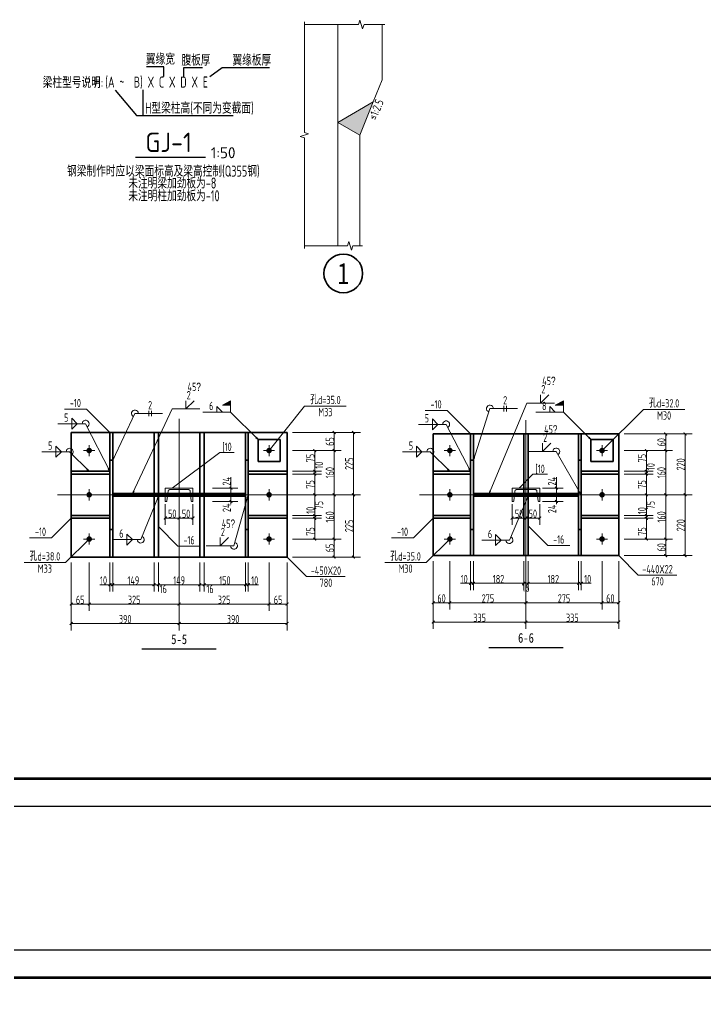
# Model space of a CAD drawing. Extents: x 2072855 to 2883818, y 17306032 to 17674225.
# Drawn here: x 2351139 to 2375920, y 17393118 to 17428500 of the extents above; entities that cross this region are included whole.
import ezdxf
from ezdxf.enums import TextEntityAlignment as Align

# ---------------------------------------------------------------- set-up
doc = ezdxf.new("R2010")
doc.units = 0
doc.header["$LTSCALE"] = 1000
doc.header["$MEASUREMENT"] = 0
doc.linetypes.add('线型2', pattern=[5, 3, -2])
doc.linetypes.add('线型4', pattern=[2.5, 1.5, -1])
for name, color, linetype, lineweight in [('10', 7, 'Continuous', 35), ('20', 2, 'Continuous', 35), ('墙线__粗线', 7, 'Continuous', 18), ('字符串标注', 9, 'Continuous', 18), ('尺寸标注', 9, 'Continuous', 18), ('层10', 7, 'Continuous', 35), ('柱子', 3, 'Continuous', 35), ('焊缝标注', 9, 'Continuous', 18), ('螺栓孔标注', 9, 'Continuous', 18), ('钢板标注', 9, 'Continuous', 18)]:
    doc.layers.add(name, color=color, linetype=linetype, lineweight=lineweight)
for name, color, linetype in [('3T_WOOD', 21, 'Continuous'), ('THICK', 6, 'Continuous'), ('TK', 4, 'Continuous')]:
    doc.layers.add(name, color=color, linetype=linetype)
doc.styles.add('FromPkpm', font='Pkpmeng', dxfattribs={"width": 0.7, "bigfont": 'hztxt'})
doc.styles.add('hztxt', font='Pkpmeng', dxfattribs={"width": 0.7, "bigfont": 'hztxt'})
doc.styles.add('TSSD_REIN', font='tssdeng.shx', dxfattribs={"width": 0.7, "bigfont": 'tssdchn.shx'})
doc.styles.add('宋体', font='', dxfattribs={"width": 0.8})
doc.styles.add('黑体', font='simhei.ttf', dxfattribs={"width": 0.8})
doc.styles.get('宋体').set_extended_font_data('SimSun')

# ---------------------------------------------------------------- blocks, each defined once
blk = doc.blocks.new('_ArchTick')
at = {"color": 0, "linetype": 'ByBlock', "const_width": 0.4}
blk.add_lwpolyline([(-0.5, -0.5), (0.5, 0.5)], dxfattribs=at)
blk = doc.blocks.new('GeYuanFrame_64154886', base_point=(20.09, 4.53))
at = {"layer": 'TK'}
blk.add_lwpolyline([(20.09, 4.53), (20.09, 598.53), (1176.09, 598.53), (1176.09, 4.53)], close=True, dxfattribs=at)
at = {"layer": 'TK', "const_width": 1}
blk.add_lwpolyline([(45.09, 588.53), (1166.09, 588.53), (1166.09, 14.53), (45.09, 14.53)], close=True, dxfattribs=at)
blk = doc.blocks.new('GeYuanFrame_66021773', base_point=(20.09, 4.53))
at = {"layer": 'TK'}
blk.add_lwpolyline([(20.09, 4.53), (20.09, 598.53), (1176.09, 598.53), (1176.09, 4.53)], close=True, dxfattribs=at)
at = {"layer": 'TK', "const_width": 1}
blk.add_lwpolyline([(45.09, 588.53), (1166.09, 588.53), (1166.09, 14.53), (45.09, 14.53)], close=True, dxfattribs=at)

msp = doc.modelspace()

# ---------------------------------------------------------------- hatches: boundary and pattern name
at = {"layer": '墙线__粗线'}
msp.add_hatch(color=9, dxfattribs=at).paths.add_polyline_path([(2363435.5, 17424323.3), (2362635.5, 17424785.2), (2363916, 17425524.4)])
at = {"layer": '焊缝标注'}
for points in [[(2358765.3, 17414563.3), (2358465.3, 17414563.3), (2358765.3, 17414713.3)], [(2370797.1, 17414563.3), (2370497.1, 17414563.3), (2370797.1, 17414713.3)], [(2359754, 17413322.2), (2359694, 17413403.5), (2359672.8, 17413382.4)], [(2371785.9, 17413322.2), (2371725.9, 17413403.5), (2371704.6, 17413382.4)], [(2354504, 17412572.2), (2354560.4, 17412656.1), (2354533.3, 17412668.9)], [(2367535.9, 17412572.2), (2367580.7, 17412662.8), (2367552.1, 17412672)], [(2353654, 17412172.2), (2353594, 17412253.5), (2353572.8, 17412232.4)], [(2354404, 17412172.2), (2354371.8, 17412268), (2354345.1, 17412254.3)], [(2366685.9, 17412172.2), (2366625.9, 17412253.5), (2366604.6, 17412232.4)], [(2367435.9, 17412172.2), (2367403, 17412267.8), (2367376.4, 17412254)], [(2355224, 17411372.2), (2355279.9, 17411456.4), (2355252.7, 17411469.1)], [(2368105.9, 17411372.2), (2368158.1, 17411458.7), (2368130.4, 17411470.3)], [(2371435.9, 17411322.2), (2371398.8, 17411416.2), (2371372.8, 17411401.2)], [(2356157.4, 17411272.2), (2356105.7, 17411185.2), (2356133.5, 17411173.9)], [(2359404, 17411322.2), (2359362.4, 17411230), (2359391.3, 17411221.8)], [(2369515.9, 17411272.2), (2369462.8, 17411186.1), (2369490.4, 17411174.3)]]:
    msp.add_hatch(color=256, dxfattribs=at).paths.add_polyline_path(points)

# ---------------------------------------------------------------- linework, layer by layer
at = {"layer": '10', "linetype": '线型2', "lineweight": 18, "ltscale": 100}
for p, q in [((2356904, 17408572.2), (2356904, 17414072.2)), ((2369435.9, 17408622.2), (2369435.9, 17414022.2)), ((2352504, 17411322.2), (2361304, 17411322.2)), ((2365585.9, 17411322.2), (2373285.9, 17411322.2))]:
    msp.add_line(p, q, dxfattribs=at)
at = {"layer": '10', "lineweight": 18, "ltscale": 100}
for p, q in [((2353654, 17412722.2), (2353654, 17413122.2)), ((2360154, 17412722.2), (2360154, 17413122.2)), ((2366685.9, 17412722.2), (2366685.9, 17413122.2)), ((2372185.9, 17412722.2), (2372185.9, 17413122.2)), ((2353454, 17412922.2), (2353854, 17412922.2)), ((2359954, 17412922.2), (2360354, 17412922.2)), ((2366485.9, 17412922.2), (2366885.9, 17412922.2)), ((2371985.9, 17412922.2), (2372385.9, 17412922.2)), ((2353654, 17411122.2), (2353654, 17411522.2)), ((2360154, 17411122.2), (2360154, 17411522.2)), ((2366685.9, 17411122.2), (2366685.9, 17411522.2)), ((2372185.9, 17411122.2), (2372185.9, 17411522.2)), ((2353454, 17411322.2), (2353854, 17411322.2)), ((2359954, 17411322.2), (2360354, 17411322.2)), ((2366485.9, 17411322.2), (2366885.9, 17411322.2)), ((2371985.9, 17411322.2), (2372385.9, 17411322.2)), ((2353454, 17409722.2), (2353854, 17409722.2)), ((2353654, 17409522.2), (2353654, 17409922.2)), ((2359954, 17409722.2), (2360354, 17409722.2)), ((2360154, 17409522.2), (2360154, 17409922.2)), ((2366485.9, 17409722.2), (2366885.9, 17409722.2)), ((2366685.9, 17409522.2), (2366685.9, 17409922.2)), ((2371985.9, 17409722.2), (2372385.9, 17409722.2)), ((2372185.9, 17409522.2), (2372185.9, 17409922.2))]:
    msp.add_line(p, q, dxfattribs=at)
at = {"layer": '10', "color": 3, "lineweight": 35, "ltscale": 100}
for p, q in [((2354504, 17412572.2), (2354404, 17412572.2)), ((2354404, 17412572.2), (2354404, 17410072.2)), ((2354504, 17410072.2), (2354504, 17412572.2)), ((2359404, 17412572.2), (2359304, 17412572.2)), ((2359304, 17412572.2), (2359304, 17410072.2)), ((2359404, 17410072.2), (2359404, 17412572.2)), ((2367535.9, 17412572.2), (2367435.9, 17412572.2)), ((2367435.9, 17412572.2), (2367435.9, 17410072.2)), ((2367535.9, 17410072.2), (2367535.9, 17412572.2)), ((2371435.9, 17412572.2), (2371335.9, 17412572.2)), ((2371335.9, 17412572.2), (2371335.9, 17410072.2)), ((2371435.9, 17410072.2), (2371435.9, 17412572.2)), ((2354504, 17411372.2), (2359304, 17411372.2)), ((2367535.9, 17411372.2), (2371335.9, 17411372.2)), ((2354504, 17411272.2), (2359304, 17411272.2)), ((2367535.9, 17411272.2), (2371335.9, 17411272.2)), ((2354404, 17410072.2), (2354504, 17410072.2)), ((2359304, 17410072.2), (2359404, 17410072.2)), ((2367435.9, 17410072.2), (2367535.9, 17410072.2)), ((2371335.9, 17410072.2), (2371435.9, 17410072.2))]:
    msp.add_line(p, q, dxfattribs=at)
at = {"layer": '10', "color": 1, "linetype": '线型4', "lineweight": 18, "ltscale": 100}
for p, q in [((2356404, 17411562.2), (2356404, 17411082.2)), ((2356404, 17411562.2), (2357404, 17411562.2)), ((2356505.1, 17411456.4), (2356465, 17411108.5)), ((2357244.7, 17411509.2), (2356563.4, 17411509.2)), ((2357343, 17411108.5), (2357302.9, 17411456.4)), ((2357404, 17411562.2), (2357404, 17411082.2)), ((2368935.9, 17411562.2), (2368935.9, 17411082.2)), ((2368935.9, 17411562.2), (2369935.9, 17411562.2)), ((2369037, 17411456.4), (2368996.9, 17411108.5)), ((2369776.5, 17411509.2), (2369095.2, 17411509.2)), ((2369874.9, 17411108.5), (2369834.8, 17411456.4)), ((2369935.9, 17411562.2), (2369935.9, 17411082.2)), ((2356404, 17411082.2), (2356441.2, 17411082.2)), ((2357404, 17411082.2), (2357366.9, 17411082.2)), ((2368935.9, 17411082.2), (2368973, 17411082.2)), ((2369935.9, 17411082.2), (2369898.7, 17411082.2))]:
    msp.add_line(p, q, dxfattribs=at)
at = {"layer": '10', "color": 1, "ltscale": 100, "const_width": 100}
for points in [[(2353704, 17412922.2, 1), (2353604, 17412922.2, 1)], [(2360204, 17412922.2, 1), (2360104, 17412922.2, 1)], [(2366735.9, 17412922.2, 1), (2366635.9, 17412922.2, 1)], [(2372235.9, 17412922.2, 1), (2372135.9, 17412922.2, 1)], [(2353704, 17411322.2, 1), (2353604, 17411322.2, 1)], [(2360204, 17411322.2, 1), (2360104, 17411322.2, 1)], [(2366735.9, 17411322.2, 1), (2366635.9, 17411322.2, 1)], [(2372235.9, 17411322.2, 1), (2372135.9, 17411322.2, 1)], [(2353704, 17409722.2, 1), (2353604, 17409722.2, 1)], [(2360204, 17409722.2, 1), (2360104, 17409722.2, 1)], [(2366735.9, 17409722.2, 1), (2366635.9, 17409722.2, 1)], [(2372235.9, 17409722.2, 1), (2372135.9, 17409722.2, 1)]]:
    msp.add_lwpolyline(points, format="xyb", close=True, dxfattribs=at)
at = {"layer": '10', "lineweight": 35, "ltscale": 100, "const_width": 50}
for points in [[(2355554, 17405750.9), (2358254, 17405750.9)], [(2368085.9, 17405800.9), (2370785.9, 17405800.9)]]:
    msp.add_lwpolyline(points, dxfattribs=at)
at = {"layer": '10', "color": 1, "linetype": '线型4', "lineweight": 18, "ltscale": 100}
for centre, radius, start, end in [((2356567.1, 17411446.5), 62.8, 93.4084, 170.88101), ((2357240.9, 17411446.5), 62.8, 9.11901, 86.5916), ((2369099, 17411446.5), 62.8, 93.4084, 170.88101), ((2369772.8, 17411446.5), 62.8, 9.11901, 86.5916), ((2356442.7, 17411104.8), 22.7, 266.23474, 9.47566), ((2357365.4, 17411104.8), 22.7, 170.52434, 273.76526), ((2368974.5, 17411104.8), 22.7, 266.23474, 9.47566), ((2369897.2, 17411104.8), 22.7, 170.52434, 273.76526)]:
    msp.add_arc(centre, radius, start, end, dxfattribs=at)
at = {"layer": '20', "lineweight": 35, "ltscale": 100}
for p, q in [((2360804, 17413572.2), (2353004, 17413572.2)), ((2353004, 17413572.2), (2353004, 17409072.2)), ((2354504, 17413572.2), (2354404, 17413572.2)), ((2354404, 17413572.2), (2354404, 17412572.2)), ((2354504, 17412572.2), (2354504, 17413572.2)), ((2356157.4, 17413572.2), (2355997.4, 17413572.2)), ((2355997.4, 17413572.2), (2355997.4, 17411372.2)), ((2356157.4, 17411372.2), (2356157.4, 17413572.2)), ((2357810.7, 17413572.2), (2357650.7, 17413572.2)), ((2357650.7, 17413572.2), (2357650.7, 17411372.2)), ((2357810.7, 17411372.2), (2357810.7, 17413572.2)), ((2359404, 17413572.2), (2359304, 17413572.2)), ((2359304, 17413572.2), (2359304, 17412572.2)), ((2359404, 17412572.2), (2359404, 17413572.2)), ((2360804, 17409072.2), (2360804, 17413572.2)), ((2372785.9, 17413522.2), (2366085.9, 17413522.2)), ((2366085.9, 17413522.2), (2366085.9, 17409122.2)), ((2367535.9, 17413522.2), (2367435.9, 17413522.2)), ((2367435.9, 17413522.2), (2367435.9, 17412572.2)), ((2367535.9, 17412572.2), (2367535.9, 17413522.2)), ((2369515.9, 17413522.2), (2369355.9, 17413522.2)), ((2369355.9, 17413522.2), (2369355.9, 17411372.2)), ((2369515.9, 17411372.2), (2369515.9, 17413522.2)), ((2371435.9, 17413522.2), (2371335.9, 17413522.2)), ((2371335.9, 17413522.2), (2371335.9, 17412572.2)), ((2371435.9, 17412572.2), (2371435.9, 17413522.2)), ((2372785.9, 17409122.2), (2372785.9, 17413522.2)), ((2360554, 17413322.2), (2359754, 17413322.2)), ((2359754, 17413322.2), (2359754, 17412522.2)), ((2360554, 17412522.2), (2360554, 17413322.2)), ((2372585.9, 17413322.2), (2371785.9, 17413322.2)), ((2371785.9, 17413322.2), (2371785.9, 17412522.2)), ((2372585.9, 17412522.2), (2372585.9, 17413322.2)), ((2354404, 17412572.2), (2354504, 17412572.2)), ((2359304, 17412572.2), (2359404, 17412572.2)), ((2359754, 17412522.2), (2360554, 17412522.2)), ((2367435.9, 17412572.2), (2367535.9, 17412572.2)), ((2371335.9, 17412572.2), (2371435.9, 17412572.2)), ((2371785.9, 17412522.2), (2372585.9, 17412522.2)), ((2354404, 17412172.2), (2353004, 17412172.2)), ((2353004, 17412172.2), (2353004, 17412072.2)), ((2353004, 17412072.2), (2354404, 17412072.2)), ((2354404, 17412072.2), (2354404, 17412172.2)), ((2360804, 17412172.2), (2359404, 17412172.2)), ((2359404, 17412172.2), (2359404, 17412072.2)), ((2359404, 17412072.2), (2360804, 17412072.2)), ((2360804, 17412072.2), (2360804, 17412172.2)), ((2367435.9, 17412172.2), (2366085.9, 17412172.2)), ((2366085.9, 17412172.2), (2366085.9, 17412072.2)), ((2366085.9, 17412072.2), (2367435.9, 17412072.2)), ((2367435.9, 17412072.2), (2367435.9, 17412172.2)), ((2372785.9, 17412172.2), (2371435.9, 17412172.2)), ((2371435.9, 17412172.2), (2371435.9, 17412072.2)), ((2371435.9, 17412072.2), (2372785.9, 17412072.2)), ((2372785.9, 17412072.2), (2372785.9, 17412172.2)), ((2355997.4, 17411372.2), (2356157.4, 17411372.2)), ((2357650.7, 17411372.2), (2357810.7, 17411372.2)), ((2369355.9, 17411372.2), (2369515.9, 17411372.2)), ((2356157.4, 17411272.2), (2355997.4, 17411272.2)), ((2355997.4, 17411272.2), (2355997.4, 17409072.2)), ((2356157.4, 17409072.2), (2356157.4, 17411272.2)), ((2357810.7, 17411272.2), (2357650.7, 17411272.2)), ((2357650.7, 17411272.2), (2357650.7, 17409072.2)), ((2357810.7, 17409072.2), (2357810.7, 17411272.2)), ((2369515.9, 17411272.2), (2369355.9, 17411272.2)), ((2369355.9, 17411272.2), (2369355.9, 17409122.2)), ((2369515.9, 17409122.2), (2369515.9, 17411272.2)), ((2354404, 17410572.2), (2353004, 17410572.2)), ((2353004, 17410572.2), (2353004, 17410472.2)), ((2353004, 17410472.2), (2354404, 17410472.2)), ((2354404, 17410472.2), (2354404, 17410572.2)), ((2360804, 17410572.2), (2359404, 17410572.2)), ((2359404, 17410572.2), (2359404, 17410472.2)), ((2359404, 17410472.2), (2360804, 17410472.2)), ((2360804, 17410472.2), (2360804, 17410572.2)), ((2367435.9, 17410572.2), (2366085.9, 17410572.2)), ((2366085.9, 17410572.2), (2366085.9, 17410472.2)), ((2366085.9, 17410472.2), (2367435.9, 17410472.2)), ((2367435.9, 17410472.2), (2367435.9, 17410572.2)), ((2372785.9, 17410572.2), (2371435.9, 17410572.2)), ((2371435.9, 17410572.2), (2371435.9, 17410472.2)), ((2371435.9, 17410472.2), (2372785.9, 17410472.2)), ((2372785.9, 17410472.2), (2372785.9, 17410572.2)), ((2354504, 17410072.2), (2354404, 17410072.2)), ((2354404, 17410072.2), (2354404, 17409072.2)), ((2354504, 17409072.2), (2354504, 17410072.2)), ((2359404, 17410072.2), (2359304, 17410072.2)), ((2359304, 17410072.2), (2359304, 17409072.2)), ((2359404, 17409072.2), (2359404, 17410072.2)), ((2367535.9, 17410072.2), (2367435.9, 17410072.2)), ((2367435.9, 17410072.2), (2367435.9, 17409122.2)), ((2367535.9, 17409122.2), (2367535.9, 17410072.2)), ((2371435.9, 17410072.2), (2371335.9, 17410072.2)), ((2371335.9, 17410072.2), (2371335.9, 17409122.2)), ((2371435.9, 17409122.2), (2371435.9, 17410072.2)), ((2353004, 17409072.2), (2360804, 17409072.2)), ((2354404, 17409072.2), (2354504, 17409072.2)), ((2355997.4, 17409072.2), (2356157.4, 17409072.2)), ((2357650.7, 17409072.2), (2357810.7, 17409072.2)), ((2359304, 17409072.2), (2359404, 17409072.2)), ((2366085.9, 17409122.2), (2372785.9, 17409122.2)), ((2367435.9, 17409122.2), (2367535.9, 17409122.2)), ((2369355.9, 17409122.2), (2369515.9, 17409122.2)), ((2371335.9, 17409122.2), (2371435.9, 17409122.2))]:
    msp.add_line(p, q, dxfattribs=at)
at = {"layer": 'THICK'}
for p, q in [((2356350.4, 17426798), (2355720.4, 17426798)), ((2356350.4, 17426448), (2356350.4, 17426798)), ((2357077.3, 17426763), (2357742.3, 17426763)), ((2357077.3, 17426413), (2357077.3, 17426763)), ((2358011.5, 17426437.2), (2358454.9, 17426772.2)), ((2358454.9, 17426772.2), (2360165.9, 17426772.2)), ((2354595.4, 17425948), (2355367.4, 17425030)), ((2355592.4, 17425960), (2355592.4, 17425030)), ((2355367.4, 17425030), (2358851.4, 17425030))]:
    msp.add_line(p, q, dxfattribs=at)
at = {"layer": '墙线__粗线', "color": 9}
for p, q in [((2361429.1, 17424423.3, -200), (2361435.5, 17428423.3, -200)), ((2363385.5, 17428323.3, -200), (2363435.5, 17428477.2, -200)), ((2363435.5, 17428477.2, -200), (2363535.3, 17428170.7, -200)), ((2362635.5, 17428323.3, -200), (2361435.5, 17428323.3, -200)), ((2362635.5, 17428323.3, -200), (2363385.5, 17428323.3, -200)), ((2363535.3, 17428170.7, -200), (2363585.5, 17428324.5, -200)), ((2363585.5, 17428324.5, -200), (2364335.5, 17428323.3, -200)), ((2361281.6, 17424273.3, -200), (2361582.9, 17424373, -200)), ((2361435.5, 17424223.3, -200), (2361281.6, 17424273.3, -200)), ((2361582.9, 17424373, -200), (2361429.1, 17424423.3, -200)), ((2361435.5, 17420223.3, -200), (2361435.5, 17424223.3, -200)), ((2362635.5, 17420323.3, -200), (2361435.5, 17420323.3, -200)), ((2362635.5, 17420323.3, -200), (2362985.5, 17420323.3, -200)), ((2362985.5, 17420323.3, -200), (2363035.5, 17420477.2, -200)), ((2363035.5, 17420477.2, -200), (2363135.3, 17420170, -200)), ((2363135.3, 17420170, -200), (2363185.5, 17420323.8, -200)), ((2363185.5, 17420323.8, -200), (2363535.5, 17420323.3, -200))]:
    msp.add_line(p, q, dxfattribs=at)
at = {"layer": '墙线__粗线', "color": 2}
for p, q in [((2362635.5, 17424785.2, -200), (2362635.5, 17428323.3, -200)), ((2364235.5, 17426323.3, -200), (2364235.5, 17428323.3, -200)), ((2363916, 17425524.4, -200), (2364235.5, 17426323.3, -200))]:
    msp.add_line(p, q, dxfattribs=at)
at = {"layer": '墙线__粗线', "color": 3}
for p, q in [((2362635.5, 17420323.3, -200), (2362635.5, 17424785.2, -200)), ((2363435.5, 17420323.3, -200), (2363435.5, 17424323.3, -200))]:
    msp.add_line(p, q, dxfattribs=at)
at = {"layer": '墙线__粗线', "color": 9, "linetype": 'Continuous', "elevation": -200}
msp.add_lwpolyline([(2363435.5, 17424323.3), (2362635.5, 17424785.2), (2363916, 17425524.4)], close=True, dxfattribs=at)
at = {"layer": '字符串标注', "lineweight": 18, "ltscale": 100}
for p, q in [((2356654, 17411562.2), (2358371.5, 17412856.5)), ((2358371.5, 17412856.5), (2358896.5, 17412856.5)), ((2369185.9, 17411562.2), (2369685.9, 17412062.2)), ((2369685.9, 17412062.2), (2370210.9, 17412062.2))]:
    msp.add_line(p, q, dxfattribs=at)
at = {"layer": '字符串标注', "ltscale": 100, "const_width": 10}
for points in [[(2356659, 17411562.2, 1), (2356649, 17411562.2, 1)], [(2369190.9, 17411562.2, 1), (2369180.9, 17411562.2, 1)]]:
    msp.add_lwpolyline(points, format="xyb", close=True, dxfattribs=at)
at = {"layer": '尺寸标注', "linetype": 'Continuous', "lineweight": 18}
for p, q in [((2361004, 17413572.2), (2363454, 17413572.2)), ((2361004, 17413572.2), (2362754, 17413572.2)), ((2362504, 17412922.2), (2362504, 17413572.2)), ((2363204, 17411322.2), (2363204, 17413572.2)), ((2372985.9, 17413522.2), (2375435.9, 17413522.2)), ((2372985.9, 17413522.2), (2374735.9, 17413522.2)), ((2374485.9, 17412922.2), (2374485.9, 17413522.2)), ((2375185.9, 17411322.2), (2375185.9, 17413522.2)), ((2361004, 17412922.2), (2362754, 17412922.2)), ((2361004, 17412922.2), (2362754, 17412922.2)), ((2361004, 17412922.2), (2362054, 17412922.2)), ((2361804, 17412172.2), (2361804, 17412922.2)), ((2362504, 17411322.2), (2362504, 17412922.2)), ((2372985.9, 17412922.2), (2374735.9, 17412922.2)), ((2372985.9, 17412922.2), (2374735.9, 17412922.2)), ((2372985.9, 17412922.2), (2374035.9, 17412922.2)), ((2373785.9, 17412172.2), (2373785.9, 17412922.2)), ((2374485.9, 17411322.2), (2374485.9, 17412922.2)), ((2361004, 17412172.2), (2362054, 17412172.2)), ((2361004, 17412172.2), (2362054, 17412172.2)), ((2361004, 17412072.2), (2362054, 17412072.2)), ((2361004, 17412072.2), (2362054, 17412072.2)), ((2361804, 17412172.2), (2361804, 17412272.2)), ((2361804, 17412072.2), (2361804, 17412172.2)), ((2361804, 17412072.2), (2361804, 17411972.2)), ((2361804, 17411322.2), (2361804, 17412072.2)), ((2372985.9, 17412172.2), (2374035.9, 17412172.2)), ((2372985.9, 17412172.2), (2374035.9, 17412172.2)), ((2372985.9, 17412072.2), (2374035.9, 17412072.2)), ((2372985.9, 17412072.2), (2374035.9, 17412072.2)), ((2373785.9, 17412172.2), (2373785.9, 17412272.2)), ((2373785.9, 17412072.2), (2373785.9, 17412172.2)), ((2373785.9, 17412072.2), (2373785.9, 17411972.2)), ((2373785.9, 17411322.2), (2373785.9, 17412072.2)), ((2358777.8, 17411562.2), (2358777.8, 17411957.7)), ((2370535.9, 17411562.2), (2370535.9, 17411957.7)), ((2358110.2, 17411562.2), (2359027.8, 17411562.2)), ((2358777.8, 17411322.2), (2358777.8, 17411562.2)), ((2358777.8, 17411322.2), (2358777.8, 17411422.2)), ((2370035.9, 17411562.2), (2370785.9, 17411562.2)), ((2370535.9, 17411322.2), (2370535.9, 17411562.2)), ((2370535.9, 17411322.2), (2370535.9, 17411422.2)), ((2358110.2, 17411322.2), (2359027.8, 17411322.2)), ((2358110.2, 17411322.2), (2359027.8, 17411322.2)), ((2358110.2, 17411082.2), (2359027.8, 17411082.2)), ((2358777.8, 17411082.2), (2358777.8, 17411322.2)), ((2358777.8, 17411082.2), (2358777.8, 17410982.2)), ((2361004, 17411322.2), (2363454, 17411322.2)), ((2361004, 17411322.2), (2363454, 17411322.2)), ((2361004, 17411322.2), (2362754, 17411322.2)), ((2361004, 17411322.2), (2362754, 17411322.2)), ((2361004, 17411322.2), (2362054, 17411322.2)), ((2361004, 17411322.2), (2362054, 17411322.2)), ((2361804, 17410572.2), (2361804, 17411322.2)), ((2362504, 17409722.2), (2362504, 17411322.2)), ((2363204, 17409072.2), (2363204, 17411322.2)), ((2370035.9, 17411322.2), (2370785.9, 17411322.2)), ((2370035.9, 17411322.2), (2370785.9, 17411322.2)), ((2370035.9, 17411082.2), (2370785.9, 17411082.2)), ((2370535.9, 17411082.2), (2370535.9, 17411322.2)), ((2370535.9, 17411082.2), (2370535.9, 17410982.2)), ((2372985.9, 17411322.2), (2375435.9, 17411322.2)), ((2372985.9, 17411322.2), (2375435.9, 17411322.2)), ((2372985.9, 17411322.2), (2374735.9, 17411322.2)), ((2372985.9, 17411322.2), (2374735.9, 17411322.2)), ((2372985.9, 17411322.2), (2374035.9, 17411322.2)), ((2372985.9, 17411322.2), (2374035.9, 17411322.2)), ((2373785.9, 17410572.2), (2373785.9, 17411322.2)), ((2374485.9, 17409722.2), (2374485.9, 17411322.2)), ((2375185.9, 17409122.2), (2375185.9, 17411322.2)), ((2356404, 17410982.2), (2356404, 17410232.2)), ((2356904, 17410982.2), (2356904, 17410232.2)), ((2356904, 17410982.2), (2356904, 17410232.2)), ((2357404, 17410982.2), (2357404, 17410232.2)), ((2361804, 17410572.2), (2361804, 17410672.2)), ((2368935.9, 17410982.2), (2368935.9, 17410232.2)), ((2369435.9, 17410982.2), (2369435.9, 17410232.2)), ((2369435.9, 17410982.2), (2369435.9, 17410232.2)), ((2369935.9, 17410982.2), (2369935.9, 17410232.2)), ((2373785.9, 17410572.2), (2373785.9, 17410672.2)), ((2356904, 17410482.2), (2356404, 17410482.2)), ((2356904, 17410482.2), (2357404, 17410482.2)), ((2361004, 17410572.2), (2362054, 17410572.2)), ((2361004, 17410572.2), (2362054, 17410572.2)), ((2361004, 17410472.2), (2362054, 17410472.2)), ((2361004, 17410472.2), (2362054, 17410472.2)), ((2361804, 17410472.2), (2361804, 17410572.2)), ((2361804, 17410472.2), (2361804, 17410372.2)), ((2361804, 17410472.2), (2361804, 17409722.2)), ((2369435.9, 17410482.2), (2368935.9, 17410482.2)), ((2369435.9, 17410482.2), (2369935.9, 17410482.2)), ((2372985.9, 17410572.2), (2374035.9, 17410572.2)), ((2372985.9, 17410572.2), (2374035.9, 17410572.2)), ((2372985.9, 17410472.2), (2374035.9, 17410472.2)), ((2372985.9, 17410472.2), (2374035.9, 17410472.2)), ((2373785.9, 17410472.2), (2373785.9, 17410572.2)), ((2373785.9, 17410472.2), (2373785.9, 17410372.2)), ((2373785.9, 17410472.2), (2373785.9, 17409722.2)), ((2361004, 17409722.2), (2362754, 17409722.2)), ((2361004, 17409722.2), (2362754, 17409722.2)), ((2361004, 17409722.2), (2362054, 17409722.2)), ((2362504, 17409072.2), (2362504, 17409722.2)), ((2372985.9, 17409722.2), (2374735.9, 17409722.2)), ((2372985.9, 17409722.2), (2374735.9, 17409722.2)), ((2372985.9, 17409722.2), (2374035.9, 17409722.2)), ((2374485.9, 17409122.2), (2374485.9, 17409722.2)), ((2353004, 17408872.2), (2353004, 17406422.2)), ((2353004, 17408872.2), (2353004, 17407122.2)), ((2353654, 17408872.2), (2353654, 17407122.2)), ((2353654, 17408872.2), (2353654, 17407122.2)), ((2354404, 17408872.2), (2354404, 17407822.2)), ((2354504, 17408872.2), (2354504, 17407822.2)), ((2354504, 17408872.2), (2354504, 17407822.2)), ((2355997.4, 17408872.2), (2355997.4, 17407822.2)), ((2355997.4, 17408872.2), (2355997.4, 17407822.2)), ((2356157.4, 17408872.2), (2356157.4, 17407822.2)), ((2356157.4, 17408872.2), (2356157.4, 17407822.2)), ((2356904, 17408872.2), (2356904, 17406422.2)), ((2356904, 17408872.2), (2356904, 17406422.2)), ((2356904, 17408872.2), (2356904, 17407122.2)), ((2356904, 17408872.2), (2356904, 17407122.2)), ((2357650.7, 17408872.2), (2357650.7, 17407822.2)), ((2357650.7, 17408872.2), (2357650.7, 17407822.2)), ((2357810.7, 17408872.2), (2357810.7, 17407822.2)), ((2357810.7, 17408872.2), (2357810.7, 17407822.2)), ((2359304, 17408872.2), (2359304, 17407822.2)), ((2359304, 17408872.2), (2359304, 17407822.2)), ((2359404, 17408872.2), (2359404, 17407822.2)), ((2360154, 17408872.2), (2360154, 17407122.2)), ((2360154, 17408872.2), (2360154, 17407122.2)), ((2360804, 17408872.2), (2360804, 17406422.2)), ((2360804, 17408872.2), (2360804, 17407122.2)), ((2361004, 17409072.2), (2363454, 17409072.2)), ((2361004, 17409072.2), (2362754, 17409072.2)), ((2366085.9, 17408922.2), (2366085.9, 17406472.2)), ((2366085.9, 17408922.2), (2366085.9, 17407172.2)), ((2366685.9, 17408922.2), (2366685.9, 17407172.2)), ((2366685.9, 17408922.2), (2366685.9, 17407172.2)), ((2367435.9, 17408922.2), (2367435.9, 17407872.2)), ((2367535.9, 17408922.2), (2367535.9, 17407872.2)), ((2367535.9, 17408922.2), (2367535.9, 17407872.2)), ((2369355.9, 17408922.2), (2369355.9, 17407872.2)), ((2369355.9, 17408922.2), (2369355.9, 17407872.2)), ((2369435.9, 17408922.2), (2369435.9, 17406472.2)), ((2369435.9, 17408922.2), (2369435.9, 17406472.2)), ((2369435.9, 17408922.2), (2369435.9, 17407172.2)), ((2369435.9, 17408922.2), (2369435.9, 17407172.2)), ((2369515.9, 17408922.2), (2369515.9, 17407872.2)), ((2369515.9, 17408922.2), (2369515.9, 17407872.2)), ((2371335.9, 17408922.2), (2371335.9, 17407872.2)), ((2371335.9, 17408922.2), (2371335.9, 17407872.2)), ((2371435.9, 17408922.2), (2371435.9, 17407872.2)), ((2372185.9, 17408922.2), (2372185.9, 17407172.2)), ((2372185.9, 17408922.2), (2372185.9, 17407172.2)), ((2372785.9, 17408922.2), (2372785.9, 17406472.2)), ((2372785.9, 17408922.2), (2372785.9, 17407172.2)), ((2372985.9, 17409122.2), (2375435.9, 17409122.2)), ((2372985.9, 17409122.2), (2374735.9, 17409122.2)), ((2354404, 17408072.2), (2354042.1, 17408072.2)), ((2354504, 17408072.2), (2354404, 17408072.2)), ((2354504, 17408072.2), (2355997.4, 17408072.2)), ((2355997.4, 17408072.2), (2355897.4, 17408072.2)), ((2355997.4, 17408072.2), (2356157.4, 17408072.2)), ((2356157.4, 17408072.2), (2357650.7, 17408072.2)), ((2356157.4, 17408072.2), (2356257.4, 17408072.2)), ((2357650.7, 17408072.2), (2357550.7, 17408072.2)), ((2357650.7, 17408072.2), (2357810.7, 17408072.2)), ((2357810.7, 17408072.2), (2359304, 17408072.2)), ((2357810.7, 17408072.2), (2357910.7, 17408072.2)), ((2359304, 17408072.2), (2359404, 17408072.2)), ((2359404, 17408072.2), (2359765.9, 17408072.2)), ((2367435.9, 17408122.2), (2367074, 17408122.2)), ((2367535.9, 17408122.2), (2367435.9, 17408122.2)), ((2367535.9, 17408122.2), (2369355.9, 17408122.2)), ((2369355.9, 17408122.2), (2369255.9, 17408122.2)), ((2369355.9, 17408122.2), (2369515.9, 17408122.2)), ((2369515.9, 17408122.2), (2371335.9, 17408122.2)), ((2369515.9, 17408122.2), (2369615.9, 17408122.2)), ((2371335.9, 17408122.2), (2371435.9, 17408122.2)), ((2371435.9, 17408122.2), (2371797.8, 17408122.2)), ((2353004, 17407372.2), (2353654, 17407372.2)), ((2353654, 17407372.2), (2356904, 17407372.2)), ((2356904, 17407372.2), (2360154, 17407372.2)), ((2360154, 17407372.2), (2360804, 17407372.2)), ((2366085.9, 17407422.2), (2366685.9, 17407422.2)), ((2366685.9, 17407422.2), (2369435.9, 17407422.2)), ((2369435.9, 17407422.2), (2372185.9, 17407422.2)), ((2372185.9, 17407422.2), (2372785.9, 17407422.2)), ((2353004, 17406672.2), (2356904, 17406672.2)), ((2356904, 17406672.2), (2360804, 17406672.2)), ((2366085.9, 17406722.2), (2369435.9, 17406722.2)), ((2369435.9, 17406722.2), (2372785.9, 17406722.2))]:
    msp.add_line(p, q, dxfattribs=at)
at = {"layer": '层10'}
msp.add_circle((2362835.5, 17419323.3, 1000), 700, dxfattribs=at)
at = {"layer": '柱子', "color": 7, "const_width": 45, "elevation": 200}
msp.add_lwpolyline([(2355316.9, 17423522.9), (2357865.7, 17423522.9)], dxfattribs=at)
at = {"layer": '焊缝标注', "lineweight": 18, "ltscale": 100}
for p, q in [((2369965.1, 17414640.5), (2369965.1, 17414940.5)), ((2369965.1, 17414640.5), (2370265.1, 17414940.5)), ((2357149.2, 17414423.9), (2357149.2, 17414723.9)), ((2357149.2, 17414423.9), (2357449.2, 17414723.9)), ((2358765.3, 17414313.3), (2358765.3, 17414563.3)), ((2368105.9, 17411372.2), (2369465.1, 17414640.5)), ((2368634.5, 17414338), (2368634.5, 17414538)), ((2368734.5, 17414338), (2368734.5, 17414538)), ((2369465.1, 17414640.5), (2370465.1, 17414640.5)), ((2370797.1, 17414313.3), (2370797.1, 17414563.3)), ((2354504, 17412572.2), (2355304.4, 17414259.4)), ((2355224, 17411372.2), (2356649.2, 17414423.9)), ((2355304.4, 17414259.4), (2356304.4, 17414259.4)), ((2355804.4, 17414159.4), (2355804.4, 17414359.4)), ((2355904.4, 17414159.4), (2355904.4, 17414359.4)), ((2356649.2, 17414423.9), (2357649.2, 17414423.9)), ((2358765.3, 17414313.3), (2357765.3, 17414313.3)), ((2358465.3, 17414313.3), (2358265.3, 17414513.3)), ((2358265.3, 17414313.3), (2358265.3, 17414513.3)), ((2359754, 17413322.2), (2358765.3, 17414313.3)), ((2367535.9, 17412572.2), (2368134.5, 17414438)), ((2368134.5, 17414438), (2369134.5, 17414438)), ((2370797.1, 17414313.3), (2369797.1, 17414313.3)), ((2370497.1, 17414313.3), (2370297.1, 17414513.3)), ((2370297.1, 17414313.3), (2370297.1, 17414513.3)), ((2371785.9, 17413322.2), (2370797.1, 17414313.3)), ((2353524.1, 17413891.7), (2352524.1, 17413891.7)), ((2353224.1, 17413891.7), (2353024.1, 17414091.7)), ((2353024.1, 17413891.7), (2353024.1, 17414091.7)), ((2353224.1, 17413891.7), (2353024.1, 17413691.7)), ((2353024.1, 17413891.7), (2353024.1, 17413691.7)), ((2354404, 17412172.2), (2353524.1, 17413891.7)), ((2366553.3, 17413869.1), (2365553.3, 17413869.1)), ((2366253.3, 17413869.1), (2366053.3, 17414069.1)), ((2366053.3, 17413869.1), (2366053.3, 17414069.1)), ((2366253.3, 17413869.1), (2366053.3, 17413669.1)), ((2366053.3, 17413869.1), (2366053.3, 17413669.1)), ((2367435.9, 17412172.2), (2366553.3, 17413869.1)), ((2370031.3, 17412886.5), (2370031.3, 17413186.5)), ((2370031.3, 17412886.5), (2370331.3, 17413186.5)), ((2352947.8, 17412880.1), (2351947.8, 17412880.1)), ((2352647.8, 17412880.1), (2352447.8, 17413080.1)), ((2352447.8, 17412880.1), (2352447.8, 17413080.1)), ((2352647.8, 17412880.1), (2352447.8, 17412680.1)), ((2352447.8, 17412880.1), (2352447.8, 17412680.1)), ((2353654, 17412172.2), (2352947.8, 17412880.1)), ((2365979.6, 17412880.1), (2364979.6, 17412880.1)), ((2365679.6, 17412880.1), (2365479.6, 17413080.1)), ((2365479.6, 17412880.1), (2365479.6, 17413080.1)), ((2365679.6, 17412880.1), (2365479.6, 17412680.1)), ((2365479.6, 17412880.1), (2365479.6, 17412680.1)), ((2366685.9, 17412172.2), (2365979.6, 17412880.1)), ((2370531.3, 17412886.5), (2369531.3, 17412886.5)), ((2371435.9, 17411322.2), (2370531.3, 17412886.5)), ((2356157.4, 17411272.2), (2355517.3, 17409702.3)), ((2359404, 17411322.2), (2358884.3, 17409479.8)), ((2369515.9, 17411272.2), (2368838.4, 17409684.6)), ((2355517.3, 17409702.3), (2354517.3, 17409702.3)), ((2355217.3, 17409702.3), (2355017.3, 17409902.3)), ((2355017.3, 17409702.3), (2355017.3, 17409902.3)), ((2355217.3, 17409702.3), (2355017.3, 17409502.3)), ((2355017.3, 17409702.3), (2355017.3, 17409502.3)), ((2358384.3, 17409479.8), (2358384.3, 17409779.8)), ((2358384.3, 17409479.8), (2358684.3, 17409779.8)), ((2368838.4, 17409684.6), (2367838.4, 17409684.6)), ((2368538.4, 17409684.6), (2368338.4, 17409884.6)), ((2368338.4, 17409684.6), (2368338.4, 17409884.6)), ((2368538.4, 17409684.6), (2368338.4, 17409484.6)), ((2368338.4, 17409684.6), (2368338.4, 17409484.6)), ((2358884.3, 17409479.8), (2357884.3, 17409479.8))]:
    msp.add_line(p, q, dxfattribs=at)
at = {"layer": '焊缝标注', "linetype": 'Continuous'}
for points in [[(2358765.3, 17414563.3), (2358465.3, 17414563.3), (2358765.3, 17414713.3)], [(2370797.1, 17414563.3), (2370497.1, 17414563.3), (2370797.1, 17414713.3)], [(2359754, 17413322.2), (2359694, 17413403.5), (2359672.8, 17413382.4)], [(2371785.9, 17413322.2), (2371725.9, 17413403.5), (2371704.6, 17413382.4)], [(2354504, 17412572.2), (2354560.4, 17412656.1), (2354533.3, 17412668.9)], [(2367535.9, 17412572.2), (2367580.7, 17412662.8), (2367552.1, 17412672)], [(2353654, 17412172.2), (2353594, 17412253.5), (2353572.8, 17412232.4)], [(2354404, 17412172.2), (2354371.8, 17412268), (2354345.1, 17412254.3)], [(2366685.9, 17412172.2), (2366625.9, 17412253.5), (2366604.6, 17412232.4)], [(2367435.9, 17412172.2), (2367403, 17412267.8), (2367376.4, 17412254)], [(2355224, 17411372.2), (2355279.9, 17411456.4), (2355252.7, 17411469.1)], [(2368105.9, 17411372.2), (2368158.1, 17411458.7), (2368130.4, 17411470.3)], [(2371435.9, 17411322.2), (2371398.8, 17411416.2), (2371372.8, 17411401.2)], [(2356157.4, 17411272.2), (2356105.7, 17411185.2), (2356133.5, 17411173.9)], [(2359404, 17411322.2), (2359362.4, 17411230), (2359391.3, 17411221.8)], [(2369515.9, 17411272.2), (2369462.8, 17411186.1), (2369490.4, 17411174.3)]]:
    msp.add_lwpolyline(points, close=True, dxfattribs=at)
at = {"layer": '焊缝标注', "lineweight": 18, "ltscale": 100}
for centre, start, end in [((2368134.5, 17414438), 0, 252.21155), ((2355304.4, 17414259.4), 0, 244.62259), ((2353524.1, 17413891.7), 297.09903, 180), ((2366553.3, 17413869.1), 297.47958, 180), ((2352947.8, 17412880.1), 314.93158, 180), ((2365979.6, 17412880.1), 314.93158, 180), ((2370531.3, 17412886.5), 300.03931, 180), ((2355517.3, 17409702.3), 180, 67.81845), ((2358884.3, 17409479.8), 180, 74.24605), ((2368838.4, 17409684.6), 180, 66.88901)]:
    msp.add_arc(centre, 125, start, end, dxfattribs=at)
at = {"layer": '螺栓孔标注', "lineweight": 18, "ltscale": 100}
for p, q in [((2360154, 17412922.2), (2361438.6, 17414530.3)), ((2361438.6, 17414530.3), (2362938.6, 17414530.3)), ((2372185.9, 17412922.2), (2373678.5, 17414409.1)), ((2373678.5, 17414409.1), (2375178.5, 17414409.1)), ((2353654, 17409722.2), (2352803.8, 17408875.3)), ((2366685.9, 17409722.2), (2365835.7, 17408875.3)), ((2352803.8, 17408875.3), (2351303.8, 17408875.3)), ((2365835.7, 17408875.3), (2364335.7, 17408875.3))]:
    msp.add_line(p, q, dxfattribs=at)
at = {"layer": '螺栓孔标注', "ltscale": 100, "const_width": 10}
for points in [[(2360159, 17412922.2, 1), (2360149, 17412922.2, 1)], [(2372190.9, 17412922.2, 1), (2372180.9, 17412922.2, 1)], [(2353659, 17409722.2, 1), (2353649, 17409722.2, 1)], [(2366690.9, 17409722.2, 1), (2366680.9, 17409722.2, 1)]]:
    msp.add_lwpolyline(points, format="xyb", close=True, dxfattribs=at)
at = {"layer": '钢板标注', "lineweight": 18, "ltscale": 100}
for p, q in [((2353556.5, 17414421.7), (2352756.5, 17414421.7)), ((2354404, 17413572.2), (2353556.5, 17414421.7)), ((2366588.4, 17414371.7), (2365788.4, 17414371.7)), ((2367435.9, 17413522.2), (2366588.4, 17414371.7)), ((2353004, 17410472.2), (2352295.5, 17409766.5)), ((2366085.9, 17410472.2), (2365377.4, 17409766.5)), ((2356157.4, 17410172.2), (2356862.5, 17409463.1)), ((2369515.9, 17410197.2), (2370221, 17409488.1)), ((2352295.5, 17409766.5), (2351495.5, 17409766.5)), ((2365377.4, 17409766.5), (2364577.4, 17409766.5)), ((2356862.5, 17409463.1), (2357662.5, 17409463.1)), ((2370221, 17409488.1), (2371021, 17409488.1)), ((2360804, 17409072.2), (2361509.2, 17408363.1)), ((2372785.9, 17409122.2), (2373491, 17408413.1)), ((2361509.2, 17408363.1), (2362909.2, 17408363.1)), ((2373491, 17408413.1), (2374891, 17408413.1))]:
    msp.add_line(p, q, dxfattribs=at)
at = {"layer": '钢板标注', "ltscale": 100, "const_width": 10}
for points in [[(2354409, 17413572.2, 1), (2354399, 17413572.2, 1)], [(2367440.9, 17413522.2, 1), (2367430.9, 17413522.2, 1)], [(2353009, 17410472.2, 1), (2352999, 17410472.2, 1)], [(2366090.9, 17410472.2, 1), (2366080.9, 17410472.2, 1)], [(2356162.4, 17410172.2, 1), (2356152.4, 17410172.2, 1)], [(2369520.9, 17410197.2, 1), (2369510.9, 17410197.2, 1)], [(2360809, 17409072.2, 1), (2360799, 17409072.2, 1)], [(2372790.9, 17409122.2, 1), (2372780.9, 17409122.2, 1)]]:
    msp.add_lwpolyline(points, format="xyb", close=True, dxfattribs=at)

# ---------------------------------------------------------------- block references
at = {"layer": '3T_WOOD', "xscale": 100, "yscale": 100, "zscale": 100}
for name, p in [('GeYuanFrame_64154886', (2305502.1, 17400059)), ('GeYuanFrame_66021773', (2305502.1, 17335470.1))]:
    msp.add_blockref(name, p, dxfattribs=at)
at = {"layer": '尺寸标注', "linetype": 'Continuous', "lineweight": 18, "xscale": 100, "yscale": 100, "zscale": 100}
for p, rotation in [((2362504, 17413572.2), 90), ((2363204, 17413572.2), 90), ((2374485.9, 17413522.2), 90), ((2375185.9, 17413522.2), 90), ((2361804, 17412922.2), 90), ((2362504, 17412922.2), 270), ((2362504, 17412922.2), 90), ((2373785.9, 17412922.2), 90), ((2374485.9, 17412922.2), 270), ((2374485.9, 17412922.2), 90), ((2361804, 17412172.2), 270), ((2361804, 17412172.2), 270), ((2361804, 17412072.2), 90), ((2361804, 17412072.2), 90), ((2373785.9, 17412172.2), 270), ((2373785.9, 17412172.2), 270), ((2373785.9, 17412072.2), 90), ((2373785.9, 17412072.2), 90), ((2358777.8, 17411562.2), 90), ((2358777.8, 17411322.2), 270), ((2358777.8, 17411322.2), 270), ((2361804, 17411322.2), 270), ((2361804, 17411322.2), 90), ((2362504, 17411322.2), 270), ((2362504, 17411322.2), 90), ((2363204, 17411322.2), 270), ((2363204, 17411322.2), 90), ((2370535.9, 17411562.2), 90), ((2370535.9, 17411322.2), 270), ((2370535.9, 17411322.2), 270), ((2373785.9, 17411322.2), 270), ((2373785.9, 17411322.2), 90), ((2374485.9, 17411322.2), 270), ((2374485.9, 17411322.2), 90), ((2375185.9, 17411322.2), 270), ((2375185.9, 17411322.2), 90), ((2358777.8, 17411082.2), 90), ((2370535.9, 17411082.2), 90), ((2361804, 17410572.2), 270), ((2361804, 17410572.2), 270), ((2373785.9, 17410572.2), 270), ((2373785.9, 17410572.2), 270), ((2356404, 17410482.2), 180), ((2356904, 17410482.2), 180), ((2361804, 17410472.2), 90), ((2361804, 17410472.2), 90), ((2368935.9, 17410482.2), 180), ((2369435.9, 17410482.2), 180), ((2373785.9, 17410472.2), 90), ((2373785.9, 17410472.2), 90), ((2361804, 17409722.2), 270), ((2362504, 17409722.2), 270), ((2362504, 17409722.2), 90), ((2373785.9, 17409722.2), 270), ((2374485.9, 17409722.2), 270), ((2374485.9, 17409722.2), 90), ((2362504, 17409072.2), 270), ((2363204, 17409072.2), 270), ((2374485.9, 17409122.2), 270), ((2375185.9, 17409122.2), 270), ((2367435.9, 17408122.2), 180), ((2367535.9, 17408122.2), 180), ((2369515.9, 17408122.2), 180), ((2369515.9, 17408122.2), 180), ((2371335.9, 17408122.2), 180), ((2354404, 17408072.2), 180), ((2354504, 17408072.2), 180), ((2356157.4, 17408072.2), 180), ((2356157.4, 17408072.2), 180), ((2357810.7, 17408072.2), 180), ((2357810.7, 17408072.2), 180), ((2359304, 17408072.2), 180), ((2366085.9, 17407422.2), 180), ((2366685.9, 17407422.2), 180), ((2369435.9, 17407422.2), 180), ((2372185.9, 17407422.2), 180), ((2353004, 17407372.2), 180), ((2353654, 17407372.2), 180), ((2356904, 17407372.2), 180), ((2360154, 17407372.2), 180), ((2366085.9, 17406722.2), 180), ((2369435.9, 17406722.2), 180), ((2353004, 17406672.2), 180), ((2356904, 17406672.2), 180)]:
    msp.add_blockref('_ArchTick', p, dxfattribs=dict(at, rotation=rotation))
for p in [(2356904, 17410482.2), (2357404, 17410482.2), (2369435.9, 17410482.2), (2369935.9, 17410482.2), (2367535.9, 17408122.2), (2369355.9, 17408122.2), (2369355.9, 17408122.2), (2371335.9, 17408122.2), (2371435.9, 17408122.2), (2354504, 17408072.2), (2355997.4, 17408072.2), (2355997.4, 17408072.2), (2357650.7, 17408072.2), (2357650.7, 17408072.2), (2359304, 17408072.2), (2359404, 17408072.2), (2366685.9, 17407422.2), (2369435.9, 17407422.2), (2372185.9, 17407422.2), (2372785.9, 17407422.2), (2353654, 17407372.2), (2356904, 17407372.2), (2360154, 17407372.2), (2360804, 17407372.2), (2369435.9, 17406722.2), (2372785.9, 17406722.2), (2356904, 17406672.2), (2360804, 17406672.2)]:
    msp.add_blockref('_ArchTick', p, dxfattribs=at)

# ---------------------------------------------------------------- texts
at = {"layer": '10', "lineweight": 25, "style": '宋体', "width": 0.8}
for s, p in [('5-5', (2356904, 17406100.9)), ('6-6', (2369435.9, 17406150.9))]:
    msp.add_text(s, height=350, dxfattribs=at).set_placement(p, align=Align.MIDDLE_CENTER)
at = {"layer": 'THICK', "style": 'TSSD_REIN', "width": 0.7}
for s, p in [('翼缘宽', (2355702.4, 17426872)), ('腹板厚', (2356988.7, 17426833)), ('翼缘板厚', (2358831.4, 17426834.9)), ('梁柱型号说明:', (2351974.1, 17426027.5)), ('H (A ~  B) X C X D X E', (2353831.4, 17426042)), ('H型梁柱高(不同为变截面)', (2355672.4, 17425100)), ('钢梁制作时应以梁面标高及梁高控制(Q355钢)', (2352855.5, 17422823.4, -600)), ('未注明梁加劲板为-8', (2355066.9, 17422390.4)), ('未注明柱加劲板为-10', (2355066.9, 17421930.2))]:
    msp.add_text(s, height=400, dxfattribs=at).set_placement(p)
at = {"layer": '墙线__粗线', "color": 6, "style": 'hztxt', "width": 0.8}
msp.add_text('≤1:2.5', height=310, rotation=68.19859, dxfattribs=at).set_placement((2364021.2, 17425249, 1000), align=Align.MIDDLE_CENTER)
at = {"layer": '字符串标注', "lineweight": 25, "style": 'FromPkpm', "width": 0.7}
for p in [(2358634, 17412906.5), (2369948.4, 17412112.2)]:
    msp.add_text('[10', height=300, dxfattribs=at).set_placement(p, align=Align.CENTER)
at = {"layer": '尺寸标注', "linetype": 'Continuous', "lineweight": 18, "char_height": 300, "attachment_point": 5, "rotation": 90, "style": 'FromPkpm'}
for s, insert in [('\\A1;65', (2362349, 17413247.2)), ('\\A1;60', (2374330.9, 17413222.2)), ('\\A1;75', (2361649, 17412647.7)), ('\\A1;75', (2373630.9, 17412647.7)), ('\\A1;10', (2361959, 17412392.3)), ('\\A1;225', (2363049, 17412447.2)), ('\\A1;10', (2373940.9, 17412341.8)), ('\\A1;220', (2375030.9, 17412422.2)), ('\\A1;160', (2362349, 17412122.2)), ('\\A1;160', (2374330.9, 17412122.2)), ('\\A1;24', (2358622.8, 17411809.9)), ('\\A1;75', (2361649, 17411697.2)), ('\\A1;24', (2370380.9, 17411809.9)), ('\\A1;75', (2373630.9, 17411697.2)), ('\\A1;75', (2361959, 17410947.2)), ('\\A1;75', (2373940.9, 17410947.2)), ('\\A1;24', (2358622.8, 17410852.8)), ('\\A1;10', (2361649, 17410762.1)), ('\\A1;160', (2362349, 17410522.2)), ('\\A1;24', (2370380.9, 17410811.1)), ('\\A1;10', (2373630.9, 17410749.7)), ('\\A1;160', (2374330.9, 17410522.2)), ('\\A1;225', (2363049, 17410197.2)), ('\\A1;220', (2375030.9, 17410222.2)), ('\\A1;75', (2361649, 17409996.6)), ('\\A1;75', (2373630.9, 17409996.6)), ('\\A1;65', (2362349, 17409397.2)), ('\\A1;60', (2374330.9, 17409422.2))]:
    msp.add_mtext(s, dxfattribs=dict(at, insert=insert))
at = {"layer": '尺寸标注', "linetype": 'Continuous', "lineweight": 18, "char_height": 300, "attachment_point": 5, "style": 'FromPkpm'}
for s, insert in [('\\A1;50', (2356654, 17410637.2)), ('\\A1;50', (2357154, 17410637.2)), ('\\A1;50', (2369185.9, 17410637.2)), ('\\A1;50', (2369685.9, 17410637.2)), ('\\A1;10', (2354173.1, 17408227.2)), ('\\A1;149', (2355250.7, 17408227.2)), ('\\A1;149', (2356904, 17408227.2)), ('\\A1;150', (2358557.4, 17408227.2)), ('\\A1;10', (2359635, 17408227.2)), ('\\A1;10', (2367204.9, 17408277.2)), ('\\A1;182', (2368445.9, 17408277.2)), ('\\A1;182', (2370425.9, 17408277.2)), ('\\A1;10', (2371666.8, 17408277.2)), ('\\A1;16', (2356328.3, 17407917.2)), ('\\A1;16', (2358020.6, 17407917.2)), ('\\A1;16', (2369435.9, 17407967.2)), ('\\A1;65', (2353329, 17407527.2)), ('\\A1;325', (2355279, 17407527.2)), ('\\A1;325', (2358529, 17407527.2)), ('\\A1;65', (2360479, 17407527.2)), ('\\A1;60', (2366385.9, 17407577.2)), ('\\A1;275', (2368060.9, 17407577.2)), ('\\A1;275', (2370810.9, 17407577.2)), ('\\A1;60', (2372485.9, 17407577.2)), ('\\A1;390', (2354954, 17406827.2)), ('\\A1;390', (2358854, 17406827.2)), ('\\A1;335', (2367760.9, 17406877.2)), ('\\A1;335', (2371110.9, 17406877.2))]:
    msp.add_mtext(s, dxfattribs=dict(at, insert=insert))
at = {"layer": '层10', "style": '黑体', "width": 0.8}
msp.add_text('1', height=770, dxfattribs=at).set_placement((2362835.5, 17419323.3, 1000), align=Align.MIDDLE_CENTER)
at = {"layer": '柱子', "color": 7, "style": 'TSSD_REIN'}
for s, height, width, p in [('GJ-1', 700, 0.954365, (2355684.7, 17423712.9, 200)), ('1:50 ', 400, 1.040265, (2358051.5, 17423487.9, 200))]:
    msp.add_text(s, height=height, dxfattribs=dict(at, width=width)).set_placement(p)
at = {"layer": '焊缝标注', "lineweight": 25, "style": 'FromPkpm', "width": 0.7}
for s, p in [('45\x8a', (2370265.1, 17415290.5)), ('45\x8a', (2357449.2, 17415073.9)), ('2', (2370065.1, 17414990.5)), ('2', (2357249.2, 17414773.9)), ('2', (2368684.5, 17414588)), ('2', (2355854.4, 17414409.4)), ('6', (2358065.3, 17414383.3)), ('8', (2370097.1, 17414383.3)), ('5', (2352824.1, 17413961.7)), ('5', (2365853.3, 17413939.1)), ('45\x8a', (2370331.3, 17413536.5)), ('2', (2370131.3, 17413236.5)), ('5', (2352247.8, 17412950.1)), ('5', (2365279.6, 17412950.1)), ('45\x8a', (2358684.3, 17410129.8)), ('6', (2354817.3, 17409772.3)), ('2', (2358484.3, 17409829.8)), ('6', (2368138.4, 17409754.6))]:
    msp.add_text(s, height=300, dxfattribs=at).set_placement(p, align=Align.CENTER)
at = {"layer": '螺栓孔标注', "lineweight": 25, "style": 'FromPkpm', "width": 0.7}
for s, p in [('孔d=35.0', (2362188.6, 17414600.3)), ('孔d=32.0', (2374428.5, 17414479.1)), ('孔d=38.0', (2352053.8, 17408945.3)), ('孔d=35.0', (2365085.7, 17408945.3))]:
    msp.add_text(s, height=300, dxfattribs=at).set_placement(p, align=Align.CENTER)
for s, p in [('M33', (2362188.6, 17414460.3)), ('M30', (2374428.5, 17414339.1)), ('M33', (2352053.8, 17408805.3)), ('M30', (2365085.7, 17408805.3))]:
    msp.add_text(s, height=300, dxfattribs=at).set_placement(p, align=Align.TOP_CENTER)
at = {"layer": '钢板标注', "lineweight": 25, "style": 'FromPkpm', "width": 0.7}
for s, p in [('-10', (2353156.5, 17414491.7)), ('-10', (2366188.4, 17414441.7)), ('-10', (2351895.5, 17409836.5)), ('-10', (2364977.4, 17409836.5)), ('-16', (2357262.5, 17409533.1)), ('-16', (2370621, 17409558.1)), ('-450X20', (2362209.2, 17408433.1)), ('-440X22', (2374191, 17408483.1))]:
    msp.add_text(s, height=300, dxfattribs=at).set_placement(p, align=Align.CENTER)
for s, p in [('780', (2362209.2, 17408293.1)), ('670', (2374191, 17408343.1))]:
    msp.add_text(s, height=300, dxfattribs=at).set_placement(p, align=Align.TOP_CENTER)

doc.saveas('drawing.dxf')
